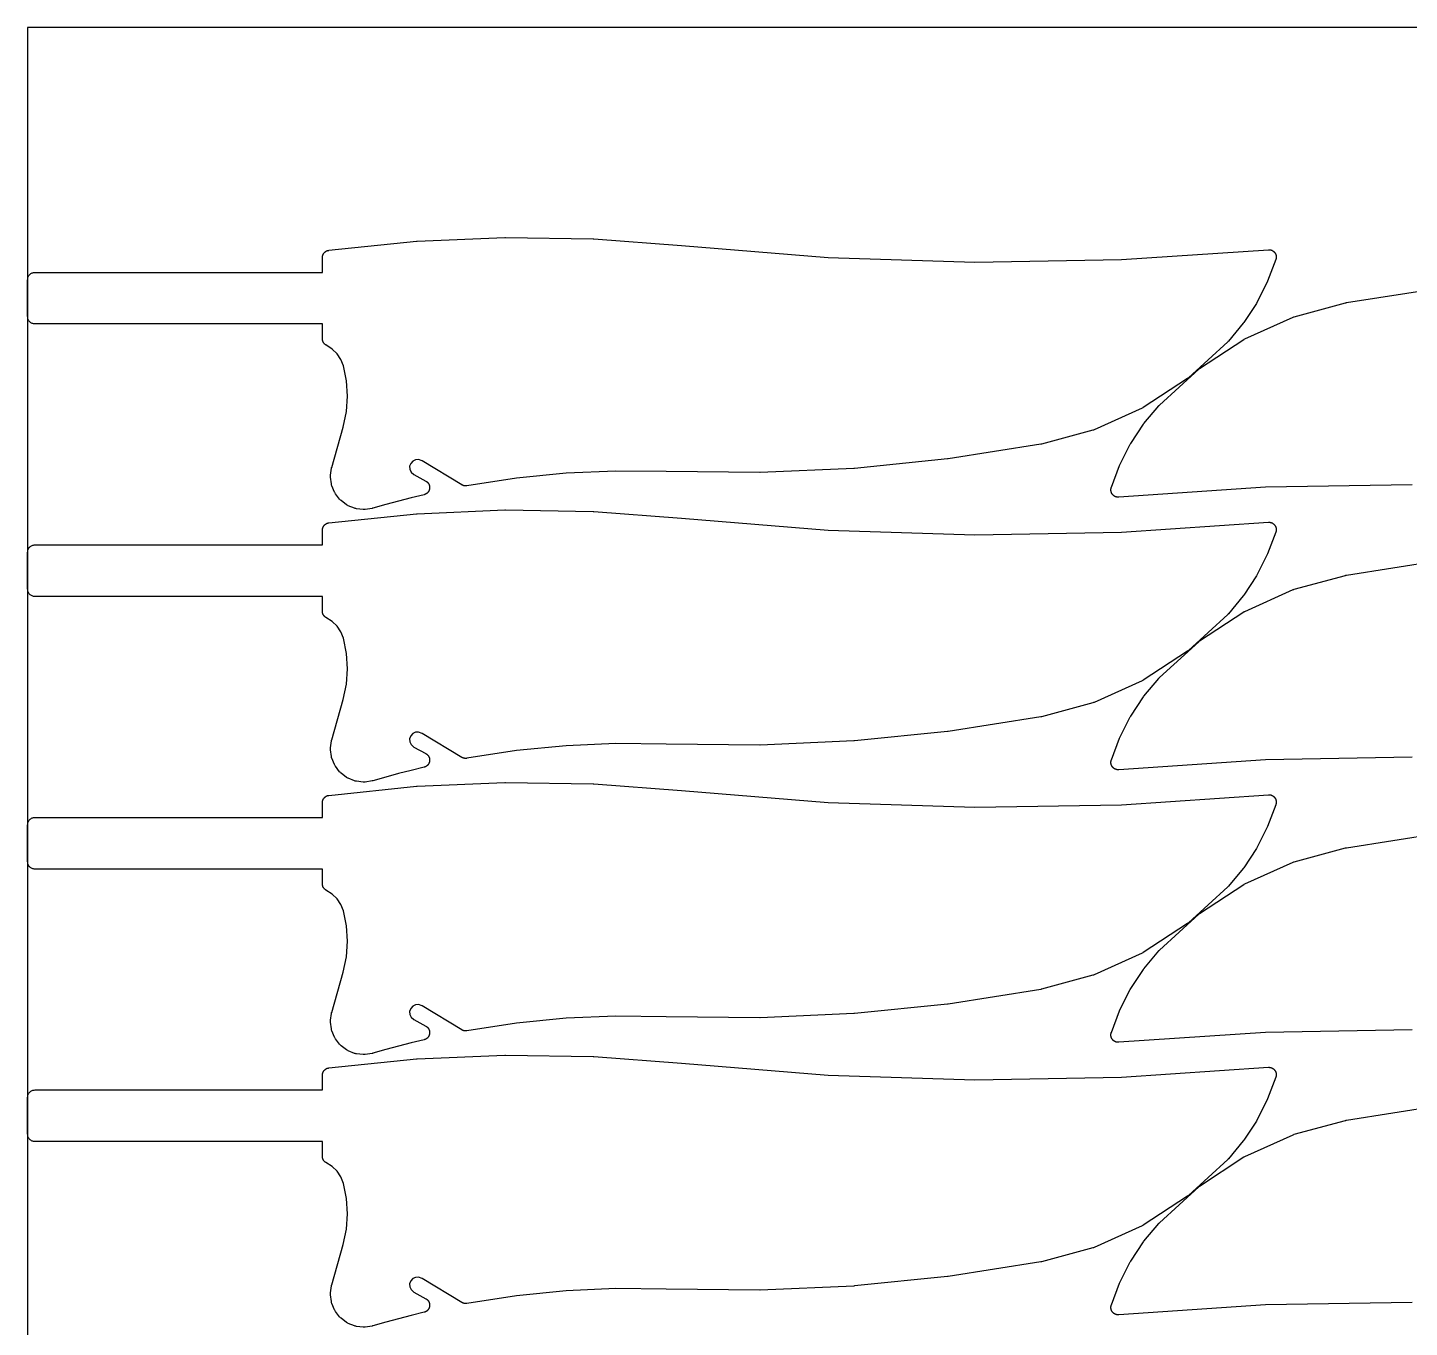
# Model space of a CAD drawing. Header units: metres. Extents: x 0 to 3000, y 0 to 1240.
# Drawn here: x 0 to 375, y 887.3 to 1240 of the extents above; entities that cross this region are included whole.
import ezdxf

# ---------------------------------------------------------------- set-up
doc = ezdxf.new("R2010")
doc.units = ezdxf.units.M

msp = doc.modelspace()

# ---------------------------------------------------------------- linework, layer by layer
at = {"color": 7}
msp.add_lwpolyline([(0, 0), (3000, 0), (3000, 1240), (0, 1240), (0, 0)], close=True, dxfattribs=at)
at = {"color": 1}
for points in [[(93.53, 1109.56), (93.5, 1109.56), (93.47, 1109.55), (91.62, 1109.26), (91.44, 1109.24), (91.26, 1109.24), (91.08, 1109.25), (89.25, 1109.46), (89.08, 1109.49), (88.91, 1109.53), (88.74, 1109.59), (87.02, 1110.27), (86.86, 1110.35), (86.71, 1110.43), (86.56, 1110.53), (85.06, 1111.66), (84.92, 1111.78), (84.79, 1111.9), (84.68, 1112.04), (83.53, 1113.53), (83.43, 1113.67), (83.34, 1113.83), (83.27, 1113.99), (82.56, 1115.69), (82.5, 1115.86), (82.46, 1116.03), (82.43, 1116.2), (82.2, 1118.03), (82.18, 1118.21), (82.19, 1118.39), (82.2, 1118.57), (82.47, 1120.43), (82.47, 1120.46), (82.48, 1120.5), (82.49, 1120.56), (82.5, 1120.62), (82.51, 1120.65), (82.52, 1120.69), (85.62, 1131.63), (86.5, 1135.81), (86.79, 1139.99), (86.52, 1144.16), (85.69, 1148.25), (85, 1150), (83.98, 1151.53), (82.68, 1152.8), (80.93, 1153.91), (80.91, 1153.92), (80.89, 1153.93), (80.83, 1153.98), (80.77, 1154.02), (80.75, 1154.03), (80.73, 1154.05), (80.68, 1154.1), (80.62, 1154.15), (80.6, 1154.16), (80.59, 1154.18), (80.54, 1154.24), (80.49, 1154.29), (80.47, 1154.31), (80.45, 1154.33), (80.41, 1154.39), (80.37, 1154.44), (80.35, 1154.46), (80.34, 1154.49), (80.3, 1154.55), (80.26, 1154.61), (80.25, 1154.63), (80.24, 1154.65), (80.21, 1154.72), (80.17, 1154.78), (80.16, 1154.81), (80.15, 1154.83), (80.13, 1154.9), (80.1, 1154.97), (80.09, 1154.99), (80.09, 1155.02), (80.07, 1155.09), (80.05, 1155.16), (80.04, 1155.18), (80.04, 1155.21), (80.03, 1155.28), (80.02, 1155.35), (80.01, 1155.37), (80.01, 1155.4), (80.01, 1155.47), (80, 1155.54), (80, 1155.57), (80, 1155.6), (80, 1159.6), (2, 1159.6), (1.8, 1159.61), (1.61, 1159.63), (1.42, 1159.68), (1.23, 1159.75), (1.06, 1159.83), (0.89, 1159.93), (0.73, 1160.05), (0.59, 1160.18), (0.45, 1160.33), (0.34, 1160.49), (0.24, 1160.65), (0.15, 1160.83), (0.09, 1161.02), (0.04, 1161.21), (0.01, 1161.4), (0, 1161.6), (0, 1171.6), (0.01, 1171.79), (0.04, 1171.99), (0.09, 1172.18), (0.15, 1172.36), (0.24, 1172.54), (0.34, 1172.71), (0.45, 1172.87), (0.59, 1173.01), (0.73, 1173.14), (0.89, 1173.26), (1.06, 1173.36), (1.23, 1173.44), (1.42, 1173.51), (1.61, 1173.56), (1.8, 1173.59), (2, 1173.6), (80, 1173.6), (80, 1177.6), (80, 1177.69), (80.01, 1177.78), (80.01, 1177.79), (80.01, 1177.79), (80.02, 1177.88), (80.04, 1177.98), (80.04, 1177.98), (80.04, 1177.99), (80.06, 1178.08), (80.08, 1178.17), (80.08, 1178.17), (80.09, 1178.18), (80.12, 1178.26), (80.15, 1178.35), (80.15, 1178.36), (80.15, 1178.36), (80.19, 1178.45), (80.23, 1178.53), (80.23, 1178.53), (80.24, 1178.54), (80.28, 1178.62), (80.33, 1178.7), (80.33, 1178.7), (80.34, 1178.71), (80.39, 1178.78), (80.45, 1178.86), (80.45, 1178.86), (80.45, 1178.87), (80.52, 1178.93), (80.58, 1179), (80.58, 1179.01), (80.59, 1179.01), (80.65, 1179.07), (80.72, 1179.14), (80.73, 1179.14), (80.73, 1179.14), (80.81, 1179.2), (80.88, 1179.25), (80.88, 1179.26), (80.89, 1179.26), (80.97, 1179.31), (81.05, 1179.36), (81.05, 1179.36), (81.06, 1179.36), (81.14, 1179.4), (81.23, 1179.44), (81.23, 1179.44), (81.23, 1179.44), (81.32, 1179.48), (81.41, 1179.51), (81.41, 1179.51), (81.42, 1179.51), (81.51, 1179.53), (81.6, 1179.56), (81.6, 1179.56), (81.61, 1179.56), (81.7, 1179.57), (81.79, 1179.59), (105.56, 1182.05), (105.68, 1182.05), (129.53, 1183.09), (129.65, 1183.09), (153.52, 1182.7), (153.64, 1182.69), (177.46, 1180.87), (177.46, 1180.87), (177.47, 1180.87), (217.25, 1177.62), (257.08, 1176.35), (296.91, 1177.06), (336.74, 1179.75), (336.77, 1179.75), (336.8, 1179.75), (336.87, 1179.75), (336.93, 1179.75), (336.97, 1179.75), (337, 1179.75), (337.06, 1179.74), (337.13, 1179.74), (337.16, 1179.73), (337.19, 1179.73), (337.26, 1179.71), (337.32, 1179.7), (337.35, 1179.69), (337.39, 1179.68), (337.45, 1179.67), (337.51, 1179.65), (337.54, 1179.64), (337.57, 1179.63), (337.63, 1179.6), (337.69, 1179.58), (337.72, 1179.56), (337.75, 1179.55), (337.81, 1179.52), (337.87, 1179.49), (337.9, 1179.47), (337.93, 1179.45), (337.98, 1179.42), (338.03, 1179.38), (338.06, 1179.36), (338.09, 1179.34), (338.14, 1179.3), (338.19, 1179.26), (338.21, 1179.24), (338.24, 1179.21), (338.28, 1179.17), (338.33, 1179.12), (338.35, 1179.1), (338.37, 1179.07), (338.41, 1179.02), (338.46, 1178.97), (338.48, 1178.95), (338.5, 1178.92), (338.53, 1178.87), (338.57, 1178.81), (338.58, 1178.78), (338.6, 1178.76), (338.63, 1178.7), (338.66, 1178.64), (338.68, 1178.61), (338.69, 1178.58), (338.72, 1178.52), (338.74, 1178.46), (338.75, 1178.43), (338.76, 1178.4), (338.78, 1178.34), (338.8, 1178.27), (338.81, 1178.24), (338.82, 1178.21), (338.83, 1178.15), (338.84, 1178.08), (338.85, 1178.05), (338.85, 1178.02), (338.86, 1177.95), (338.87, 1177.89), (338.87, 1177.85), (338.87, 1177.82), (338.87, 1177.76), (338.87, 1177.69), (338.87, 1177.66), (338.87, 1177.62), (338.86, 1177.56), (338.86, 1177.49), (338.85, 1177.46), (338.85, 1177.43), (338.83, 1177.37), (338.82, 1177.3), (338.81, 1177.27), (338.8, 1177.24), (338.78, 1177.18), (338.77, 1177.11), (338.75, 1177.08), (338.74, 1177.05), (336.54, 1171.17), (336.45, 1170.96), (333.61, 1165.38), (333.5, 1165.18), (330.05, 1159.95), (329.92, 1159.77), (325.9, 1154.94), (325.87, 1154.91), (325.85, 1154.88), (325.81, 1154.84), (325.77, 1154.8), (325.74, 1154.77), (325.71, 1154.74), (315.05, 1144.99), (314.92, 1144.89), (314.8, 1144.8), (302.79, 1136.91), (302.66, 1136.83), (302.52, 1136.76), (289.42, 1130.86), (289.27, 1130.8), (289.12, 1130.76), (275.17, 1126.99), (275.16, 1126.99), (275.15, 1126.98), (275.06, 1126.97), (274.98, 1126.95), (274.97, 1126.95), (274.96, 1126.94), (249.8, 1122.98), (249.69, 1122.97), (224.37, 1120.42), (224.26, 1120.41), (198.84, 1119.27), (198.73, 1119.27), (173.26, 1119.54), (173.26, 1119.54), (173.26, 1119.54), (159.65, 1119.69), (146.12, 1119.1), (132.65, 1117.77), (119.2, 1115.69), (119.19, 1115.69), (119.18, 1115.68), (119.09, 1115.68), (119, 1115.67), (118.99, 1115.67), (118.98, 1115.67), (118.89, 1115.67), (118.81, 1115.67), (118.8, 1115.67), (118.79, 1115.67), (118.7, 1115.68), (118.61, 1115.68), (118.6, 1115.69), (118.59, 1115.69), (118.5, 1115.7), (118.42, 1115.72), (118.41, 1115.72), (118.4, 1115.72), (118.31, 1115.75), (118.23, 1115.78), (118.22, 1115.78), (118.21, 1115.78), (118.13, 1115.82), (118.05, 1115.85), (118.04, 1115.85), (118.03, 1115.86), (117.95, 1115.9), (117.87, 1115.94), (117.87, 1115.95), (117.86, 1115.95), (107.09, 1122.44), (106.09, 1122.8), (105.28, 1122.75), (104.55, 1122.41), (103.97, 1121.78), (103.68, 1120.98), (103.72, 1120.17), (104.07, 1119.43), (104.81, 1118.74), (108.07, 1116.97), (108.11, 1116.94), (108.16, 1116.92), (108.2, 1116.89), (108.24, 1116.87), (108.28, 1116.84), (108.32, 1116.81), (108.36, 1116.78), (108.4, 1116.75), (108.43, 1116.71), (108.47, 1116.68), (108.5, 1116.65), (108.54, 1116.61), (108.57, 1116.58), (108.61, 1116.54), (108.64, 1116.5), (108.67, 1116.47), (108.7, 1116.43), (108.73, 1116.39), (108.76, 1116.35), (108.79, 1116.31), (108.81, 1116.27), (108.84, 1116.23), (108.86, 1116.18), (108.89, 1116.14), (108.91, 1116.1), (108.93, 1116.05), (108.95, 1116.01), (108.97, 1115.96), (108.98, 1115.92), (109, 1115.87), (109.02, 1115.82), (109.03, 1115.78), (109.04, 1115.73), (109.06, 1115.68), (109.07, 1115.63), (109.08, 1115.59), (109.09, 1115.54), (109.09, 1115.49), (109.1, 1115.44), (109.11, 1115.39), (109.11, 1115.34), (109.11, 1115.29), (109.11, 1115.24), (109.11, 1115.2), (109.11, 1115.15), (109.11, 1115.1), (109.11, 1115.05), (109.1, 1115), (109.09, 1114.95), (109.09, 1114.9), (109.08, 1114.85), (109.07, 1114.81), (109.06, 1114.76), (109.05, 1114.71), (109.04, 1114.66), (109.02, 1114.62), (109.01, 1114.57), (108.99, 1114.52), (108.97, 1114.48), (108.96, 1114.43), (108.93, 1114.39), (108.91, 1114.34), (108.89, 1114.3), (108.87, 1114.26), (108.84, 1114.21), (108.82, 1114.17), (108.79, 1114.13), (108.77, 1114.09), (108.74, 1114.05), (108.71, 1114.01), (108.68, 1113.97), (108.65, 1113.93), (108.62, 1113.89), (108.58, 1113.86), (108.55, 1113.82), (108.52, 1113.79), (108.48, 1113.75), (108.44, 1113.72), (108.41, 1113.69), (108.37, 1113.66), (108.33, 1113.63), (108.29, 1113.6), (108.25, 1113.57), (108.21, 1113.54), (108.17, 1113.52), (108.13, 1113.49), (108.08, 1113.47), (108.04, 1113.44), (108, 1113.42), (107.95, 1113.4), (107.91, 1113.38), (107.86, 1113.36), (107.82, 1113.34), (107.77, 1113.32), (107.72, 1113.31), (107.68, 1113.29), (107.63, 1113.28), (107.58, 1113.27), (104.09, 1112.43), (100.62, 1111.54), (97.17, 1110.6), (93.72, 1109.6), (93.69, 1109.6), (93.66, 1109.59), (93.6, 1109.58), (93.53, 1109.56)], [(93.53, 1035.61), (93.5, 1035.61), (93.47, 1035.6), (91.62, 1035.31), (91.44, 1035.29), (91.26, 1035.29), (91.08, 1035.3), (89.25, 1035.51), (89.08, 1035.54), (88.91, 1035.58), (88.74, 1035.64), (87.02, 1036.32), (86.86, 1036.4), (86.71, 1036.48), (86.56, 1036.58), (85.06, 1037.71), (84.92, 1037.83), (84.79, 1037.95), (84.68, 1038.09), (83.53, 1039.58), (83.43, 1039.72), (83.34, 1039.88), (83.27, 1040.04), (82.56, 1041.74), (82.5, 1041.91), (82.46, 1042.08), (82.43, 1042.25), (82.2, 1044.08), (82.18, 1044.26), (82.19, 1044.44), (82.2, 1044.62), (82.47, 1046.48), (82.47, 1046.51), (82.48, 1046.55), (82.49, 1046.61), (82.5, 1046.67), (82.51, 1046.7), (82.52, 1046.74), (85.62, 1057.68), (86.5, 1061.86), (86.79, 1066.04), (86.52, 1070.21), (85.69, 1074.3), (85, 1076.05), (83.98, 1077.58), (82.68, 1078.85), (80.93, 1079.96), (80.91, 1079.97), (80.89, 1079.98), (80.83, 1080.03), (80.77, 1080.07), (80.75, 1080.09), (80.73, 1080.1), (80.68, 1080.15), (80.62, 1080.2), (80.6, 1080.22), (80.59, 1080.23), (80.54, 1080.29), (80.49, 1080.34), (80.47, 1080.36), (80.45, 1080.38), (80.41, 1080.44), (80.37, 1080.49), (80.35, 1080.52), (80.34, 1080.54), (80.3, 1080.6), (80.26, 1080.66), (80.25, 1080.68), (80.24, 1080.7), (80.21, 1080.77), (80.17, 1080.83), (80.16, 1080.86), (80.15, 1080.88), (80.13, 1080.95), (80.1, 1081.02), (80.09, 1081.04), (80.09, 1081.07), (80.07, 1081.14), (80.05, 1081.21), (80.04, 1081.23), (80.04, 1081.26), (80.03, 1081.33), (80.02, 1081.4), (80.01, 1081.43), (80.01, 1081.45), (80.01, 1081.52), (80, 1081.6), (80, 1081.62), (80, 1081.65), (80, 1085.65), (2, 1085.65), (1.8, 1085.66), (1.61, 1085.69), (1.42, 1085.73), (1.23, 1085.8), (1.06, 1085.88), (0.89, 1085.98), (0.73, 1086.1), (0.59, 1086.23), (0.45, 1086.38), (0.34, 1086.54), (0.24, 1086.7), (0.15, 1086.88), (0.09, 1087.07), (0.04, 1087.26), (0.01, 1087.45), (0, 1087.65), (0, 1097.65), (0.01, 1097.84), (0.04, 1098.04), (0.09, 1098.23), (0.15, 1098.41), (0.24, 1098.59), (0.34, 1098.76), (0.45, 1098.92), (0.59, 1099.06), (0.73, 1099.19), (0.89, 1099.31), (1.06, 1099.41), (1.23, 1099.49), (1.42, 1099.56), (1.61, 1099.61), (1.8, 1099.64), (2, 1099.65), (80, 1099.65), (80, 1103.65), (80, 1103.74), (80.01, 1103.83), (80.01, 1103.84), (80.01, 1103.84), (80.02, 1103.94), (80.04, 1104.03), (80.04, 1104.03), (80.04, 1104.04), (80.06, 1104.13), (80.08, 1104.22), (80.08, 1104.22), (80.09, 1104.23), (80.12, 1104.32), (80.15, 1104.4), (80.15, 1104.41), (80.15, 1104.41), (80.19, 1104.5), (80.23, 1104.58), (80.23, 1104.59), (80.24, 1104.59), (80.28, 1104.67), (80.33, 1104.75), (80.33, 1104.75), (80.34, 1104.76), (80.39, 1104.83), (80.45, 1104.91), (80.45, 1104.91), (80.45, 1104.92), (80.52, 1104.98), (80.58, 1105.05), (80.58, 1105.06), (80.59, 1105.06), (80.65, 1105.12), (80.72, 1105.19), (80.73, 1105.19), (80.73, 1105.19), (80.81, 1105.25), (80.88, 1105.3), (80.88, 1105.31), (80.89, 1105.31), (80.97, 1105.36), (81.05, 1105.41), (81.05, 1105.41), (81.06, 1105.41), (81.14, 1105.45), (81.23, 1105.49), (81.23, 1105.49), (81.23, 1105.49), (81.32, 1105.53), (81.41, 1105.56), (81.41, 1105.56), (81.42, 1105.56), (81.51, 1105.58), (81.6, 1105.61), (81.6, 1105.61), (81.61, 1105.61), (81.7, 1105.62), (81.79, 1105.64), (105.56, 1108.1), (105.68, 1108.11), (129.53, 1109.14), (129.65, 1109.14), (153.52, 1108.75), (153.64, 1108.74), (177.46, 1106.92), (177.46, 1106.92), (177.47, 1106.92), (217.25, 1103.67), (257.08, 1102.4), (296.91, 1103.11), (336.74, 1105.8), (336.77, 1105.8), (336.8, 1105.8), (336.87, 1105.8), (336.93, 1105.8), (336.97, 1105.8), (337, 1105.8), (337.06, 1105.79), (337.13, 1105.79), (337.16, 1105.78), (337.19, 1105.78), (337.26, 1105.76), (337.32, 1105.75), (337.35, 1105.74), (337.39, 1105.74), (337.45, 1105.72), (337.51, 1105.7), (337.54, 1105.69), (337.57, 1105.68), (337.63, 1105.65), (337.69, 1105.63), (337.72, 1105.61), (337.75, 1105.6), (337.81, 1105.57), (337.87, 1105.54), (337.9, 1105.52), (337.93, 1105.5), (337.98, 1105.47), (338.03, 1105.43), (338.06, 1105.41), (338.09, 1105.39), (338.14, 1105.35), (338.19, 1105.31), (338.21, 1105.29), (338.24, 1105.26), (338.28, 1105.22), (338.33, 1105.17), (338.35, 1105.15), (338.37, 1105.12), (338.41, 1105.07), (338.46, 1105.02), (338.48, 1105), (338.5, 1104.97), (338.53, 1104.92), (338.57, 1104.86), (338.58, 1104.83), (338.6, 1104.81), (338.63, 1104.75), (338.66, 1104.69), (338.68, 1104.66), (338.69, 1104.63), (338.72, 1104.57), (338.74, 1104.51), (338.75, 1104.48), (338.76, 1104.45), (338.78, 1104.39), (338.8, 1104.32), (338.81, 1104.29), (338.82, 1104.26), (338.83, 1104.2), (338.84, 1104.13), (338.85, 1104.1), (338.85, 1104.07), (338.86, 1104), (338.87, 1103.94), (338.87, 1103.9), (338.87, 1103.87), (338.87, 1103.81), (338.87, 1103.74), (338.87, 1103.71), (338.87, 1103.68), (338.86, 1103.61), (338.86, 1103.55), (338.85, 1103.51), (338.85, 1103.48), (338.83, 1103.42), (338.82, 1103.35), (338.81, 1103.32), (338.8, 1103.29), (338.78, 1103.23), (338.77, 1103.16), (338.75, 1103.13), (338.74, 1103.1), (336.54, 1097.22), (336.45, 1097.01), (333.61, 1091.43), (333.5, 1091.23), (330.05, 1086), (329.92, 1085.82), (325.9, 1080.99), (325.87, 1080.96), (325.85, 1080.93), (325.81, 1080.89), (325.77, 1080.85), (325.74, 1080.82), (325.71, 1080.79), (315.05, 1071.04), (314.92, 1070.94), (314.8, 1070.85), (302.79, 1062.96), (302.66, 1062.88), (302.52, 1062.81), (289.42, 1056.91), (289.27, 1056.85), (289.12, 1056.81), (275.17, 1053.04), (275.16, 1053.04), (275.15, 1053.03), (275.06, 1053.02), (274.98, 1053), (274.97, 1053), (274.96, 1052.99), (249.8, 1049.03), (249.69, 1049.02), (224.37, 1046.47), (224.26, 1046.46), (198.84, 1045.32), (198.73, 1045.32), (173.26, 1045.59), (173.26, 1045.59), (173.26, 1045.59), (159.65, 1045.74), (146.12, 1045.15), (132.65, 1043.82), (119.2, 1041.74), (119.19, 1041.74), (119.18, 1041.74), (119.09, 1041.73), (119, 1041.72), (118.99, 1041.72), (118.98, 1041.72), (118.89, 1041.72), (118.81, 1041.72), (118.8, 1041.72), (118.79, 1041.72), (118.7, 1041.73), (118.61, 1041.73), (118.6, 1041.74), (118.59, 1041.74), (118.5, 1041.75), (118.42, 1041.77), (118.41, 1041.77), (118.4, 1041.78), (118.31, 1041.8), (118.23, 1041.83), (118.22, 1041.83), (118.21, 1041.83), (118.13, 1041.87), (118.05, 1041.9), (118.04, 1041.9), (118.03, 1041.91), (117.95, 1041.95), (117.87, 1041.99), (117.87, 1042), (117.86, 1042), (107.09, 1048.49), (106.09, 1048.85), (105.28, 1048.8), (104.55, 1048.46), (103.97, 1047.83), (103.68, 1047.03), (103.72, 1046.22), (104.07, 1045.48), (104.81, 1044.79), (108.07, 1043.02), (108.11, 1042.99), (108.16, 1042.97), (108.2, 1042.94), (108.24, 1042.92), (108.28, 1042.89), (108.32, 1042.86), (108.36, 1042.83), (108.4, 1042.8), (108.43, 1042.76), (108.47, 1042.73), (108.5, 1042.7), (108.54, 1042.67), (108.57, 1042.63), (108.61, 1042.59), (108.64, 1042.56), (108.67, 1042.52), (108.7, 1042.48), (108.73, 1042.44), (108.76, 1042.4), (108.79, 1042.36), (108.81, 1042.32), (108.84, 1042.28), (108.86, 1042.23), (108.89, 1042.19), (108.91, 1042.15), (108.93, 1042.1), (108.95, 1042.06), (108.97, 1042.01), (108.98, 1041.97), (109, 1041.92), (109.02, 1041.87), (109.03, 1041.83), (109.04, 1041.78), (109.06, 1041.73), (109.07, 1041.68), (109.08, 1041.64), (109.09, 1041.59), (109.09, 1041.54), (109.1, 1041.49), (109.11, 1041.44), (109.11, 1041.39), (109.11, 1041.34), (109.11, 1041.3), (109.11, 1041.25), (109.11, 1041.2), (109.11, 1041.15), (109.11, 1041.1), (109.1, 1041.05), (109.09, 1041), (109.09, 1040.95), (109.08, 1040.9), (109.07, 1040.86), (109.06, 1040.81), (109.05, 1040.76), (109.04, 1040.71), (109.02, 1040.67), (109.01, 1040.62), (108.99, 1040.57), (108.97, 1040.53), (108.96, 1040.48), (108.93, 1040.44), (108.91, 1040.39), (108.89, 1040.35), (108.87, 1040.31), (108.84, 1040.26), (108.82, 1040.22), (108.79, 1040.18), (108.77, 1040.14), (108.74, 1040.1), (108.71, 1040.06), (108.68, 1040.02), (108.65, 1039.98), (108.62, 1039.95), (108.58, 1039.91), (108.55, 1039.87), (108.52, 1039.84), (108.48, 1039.8), (108.44, 1039.77), (108.41, 1039.74), (108.37, 1039.71), (108.33, 1039.68), (108.29, 1039.65), (108.25, 1039.62), (108.21, 1039.59), (108.17, 1039.57), (108.13, 1039.54), (108.08, 1039.52), (108.04, 1039.49), (108, 1039.47), (107.95, 1039.45), (107.91, 1039.43), (107.86, 1039.41), (107.82, 1039.39), (107.77, 1039.37), (107.72, 1039.36), (107.68, 1039.34), (107.63, 1039.33), (107.58, 1039.32), (104.09, 1038.48), (100.62, 1037.59), (97.17, 1036.65), (93.72, 1035.65), (93.69, 1035.65), (93.66, 1035.64), (93.6, 1035.63), (93.53, 1035.61)], [(93.53, 961.66), (93.5, 961.66), (93.47, 961.65), (91.62, 961.36), (91.44, 961.35), (91.26, 961.34), (91.08, 961.35), (89.25, 961.56), (89.08, 961.59), (88.91, 961.63), (88.74, 961.69), (87.02, 962.37), (86.86, 962.45), (86.71, 962.53), (86.56, 962.63), (85.06, 963.76), (84.92, 963.88), (84.79, 964), (84.68, 964.14), (83.53, 965.63), (83.43, 965.77), (83.34, 965.93), (83.27, 966.09), (82.56, 967.79), (82.5, 967.96), (82.46, 968.13), (82.43, 968.3), (82.2, 970.14), (82.18, 970.31), (82.19, 970.49), (82.2, 970.67), (82.47, 972.53), (82.47, 972.56), (82.48, 972.6), (82.49, 972.66), (82.5, 972.72), (82.51, 972.75), (82.52, 972.79), (85.62, 983.73), (86.5, 987.91), (86.79, 992.09), (86.52, 996.26), (85.69, 1000.35), (85, 1002.1), (83.98, 1003.63), (82.68, 1004.9), (80.93, 1006.01), (80.91, 1006.02), (80.89, 1006.03), (80.83, 1006.08), (80.77, 1006.12), (80.75, 1006.14), (80.73, 1006.15), (80.68, 1006.2), (80.62, 1006.25), (80.6, 1006.27), (80.59, 1006.28), (80.54, 1006.34), (80.49, 1006.39), (80.47, 1006.41), (80.45, 1006.43), (80.41, 1006.49), (80.37, 1006.54), (80.35, 1006.57), (80.34, 1006.59), (80.3, 1006.65), (80.26, 1006.71), (80.25, 1006.73), (80.24, 1006.75), (80.21, 1006.82), (80.17, 1006.88), (80.16, 1006.91), (80.15, 1006.93), (80.13, 1007), (80.1, 1007.07), (80.09, 1007.09), (80.09, 1007.12), (80.07, 1007.19), (80.05, 1007.26), (80.04, 1007.28), (80.04, 1007.31), (80.03, 1007.38), (80.02, 1007.45), (80.01, 1007.48), (80.01, 1007.5), (80.01, 1007.57), (80, 1007.65), (80, 1007.67), (80, 1007.7), (80, 1011.7), (2, 1011.7), (1.8, 1011.71), (1.61, 1011.74), (1.42, 1011.78), (1.23, 1011.85), (1.06, 1011.93), (0.89, 1012.03), (0.73, 1012.15), (0.59, 1012.28), (0.45, 1012.43), (0.34, 1012.59), (0.24, 1012.75), (0.15, 1012.93), (0.09, 1013.12), (0.04, 1013.31), (0.01, 1013.5), (0, 1013.7), (0, 1023.7), (0.01, 1023.89), (0.04, 1024.09), (0.09, 1024.28), (0.15, 1024.46), (0.24, 1024.64), (0.34, 1024.81), (0.45, 1024.97), (0.59, 1025.11), (0.73, 1025.24), (0.89, 1025.36), (1.06, 1025.46), (1.23, 1025.55), (1.42, 1025.61), (1.61, 1025.66), (1.8, 1025.69), (2, 1025.7), (80, 1025.7), (80, 1029.7), (80, 1029.79), (80.01, 1029.88), (80.01, 1029.89), (80.01, 1029.89), (80.02, 1029.99), (80.04, 1030.08), (80.04, 1030.08), (80.04, 1030.09), (80.06, 1030.18), (80.08, 1030.27), (80.08, 1030.27), (80.09, 1030.28), (80.12, 1030.37), (80.15, 1030.45), (80.15, 1030.46), (80.15, 1030.46), (80.19, 1030.55), (80.23, 1030.63), (80.23, 1030.64), (80.24, 1030.64), (80.28, 1030.72), (80.33, 1030.8), (80.33, 1030.8), (80.34, 1030.81), (80.39, 1030.88), (80.45, 1030.96), (80.45, 1030.96), (80.45, 1030.97), (80.52, 1031.04), (80.58, 1031.1), (80.58, 1031.11), (80.59, 1031.11), (80.65, 1031.17), (80.72, 1031.24), (80.73, 1031.24), (80.73, 1031.24), (80.81, 1031.3), (80.88, 1031.35), (80.88, 1031.36), (80.89, 1031.36), (80.97, 1031.41), (81.05, 1031.46), (81.05, 1031.46), (81.06, 1031.46), (81.14, 1031.5), (81.23, 1031.54), (81.23, 1031.54), (81.23, 1031.55), (81.32, 1031.58), (81.41, 1031.61), (81.41, 1031.61), (81.42, 1031.61), (81.51, 1031.63), (81.6, 1031.66), (81.6, 1031.66), (81.61, 1031.66), (81.7, 1031.67), (81.79, 1031.69), (105.56, 1034.15), (105.68, 1034.16), (129.53, 1035.19), (129.65, 1035.19), (153.52, 1034.8), (153.64, 1034.79), (177.46, 1032.97), (177.46, 1032.97), (177.47, 1032.97), (217.25, 1029.72), (257.08, 1028.46), (296.91, 1029.16), (336.74, 1031.85), (336.77, 1031.85), (336.8, 1031.85), (336.87, 1031.85), (336.93, 1031.85), (336.97, 1031.85), (337, 1031.85), (337.06, 1031.84), (337.13, 1031.84), (337.16, 1031.83), (337.19, 1031.83), (337.26, 1031.81), (337.32, 1031.8), (337.35, 1031.79), (337.39, 1031.79), (337.45, 1031.77), (337.51, 1031.75), (337.54, 1031.74), (337.57, 1031.73), (337.63, 1031.7), (337.69, 1031.68), (337.72, 1031.66), (337.75, 1031.65), (337.81, 1031.62), (337.87, 1031.59), (337.9, 1031.57), (337.93, 1031.55), (337.98, 1031.52), (338.03, 1031.48), (338.06, 1031.46), (338.09, 1031.44), (338.14, 1031.4), (338.19, 1031.36), (338.21, 1031.34), (338.24, 1031.32), (338.28, 1031.27), (338.33, 1031.22), (338.35, 1031.2), (338.37, 1031.17), (338.41, 1031.12), (338.46, 1031.07), (338.48, 1031.05), (338.5, 1031.02), (338.53, 1030.97), (338.57, 1030.91), (338.58, 1030.88), (338.6, 1030.86), (338.63, 1030.8), (338.66, 1030.74), (338.68, 1030.71), (338.69, 1030.68), (338.72, 1030.62), (338.74, 1030.56), (338.75, 1030.53), (338.76, 1030.5), (338.78, 1030.44), (338.8, 1030.37), (338.81, 1030.34), (338.82, 1030.31), (338.83, 1030.25), (338.84, 1030.18), (338.85, 1030.15), (338.85, 1030.12), (338.86, 1030.05), (338.87, 1029.99), (338.87, 1029.96), (338.87, 1029.92), (338.87, 1029.86), (338.87, 1029.79), (338.87, 1029.76), (338.87, 1029.73), (338.86, 1029.66), (338.86, 1029.6), (338.85, 1029.56), (338.85, 1029.53), (338.83, 1029.47), (338.82, 1029.4), (338.81, 1029.37), (338.8, 1029.34), (338.78, 1029.28), (338.77, 1029.21), (338.75, 1029.18), (338.74, 1029.15), (336.54, 1023.27), (336.45, 1023.06), (333.61, 1017.48), (333.5, 1017.28), (330.05, 1012.05), (329.92, 1011.87), (325.9, 1007.04), (325.87, 1007.01), (325.85, 1006.98), (325.81, 1006.94), (325.77, 1006.9), (325.74, 1006.87), (325.71, 1006.84), (315.05, 997.09), (314.92, 996.99), (314.8, 996.9), (302.79, 989.01), (302.66, 988.93), (302.52, 988.86), (289.42, 982.96), (289.27, 982.91), (289.12, 982.86), (275.17, 979.09), (275.16, 979.09), (275.15, 979.08), (275.06, 979.07), (274.98, 979.05), (274.97, 979.05), (274.96, 979.04), (249.8, 975.08), (249.69, 975.07), (224.37, 972.52), (224.26, 972.51), (198.84, 971.37), (198.73, 971.37), (173.26, 971.64), (173.26, 971.64), (173.26, 971.64), (159.65, 971.79), (146.12, 971.2), (132.65, 969.87), (119.2, 967.79), (119.19, 967.79), (119.18, 967.79), (119.09, 967.78), (119, 967.77), (118.99, 967.77), (118.98, 967.77), (118.89, 967.77), (118.81, 967.77), (118.8, 967.77), (118.79, 967.77), (118.7, 967.78), (118.61, 967.78), (118.6, 967.79), (118.59, 967.79), (118.5, 967.8), (118.42, 967.82), (118.41, 967.82), (118.4, 967.83), (118.31, 967.85), (118.23, 967.88), (118.22, 967.88), (118.21, 967.88), (118.13, 967.92), (118.05, 967.95), (118.04, 967.96), (118.03, 967.96), (117.95, 968), (117.87, 968.04), (117.87, 968.05), (117.86, 968.05), (107.09, 974.54), (106.09, 974.9), (105.28, 974.86), (104.55, 974.51), (103.97, 973.88), (103.68, 973.08), (103.72, 972.27), (104.07, 971.53), (104.81, 970.85), (108.07, 969.07), (108.11, 969.04), (108.16, 969.02), (108.2, 968.99), (108.24, 968.97), (108.28, 968.94), (108.32, 968.91), (108.36, 968.88), (108.4, 968.85), (108.43, 968.82), (108.47, 968.78), (108.5, 968.75), (108.54, 968.72), (108.57, 968.68), (108.61, 968.64), (108.64, 968.61), (108.67, 968.57), (108.7, 968.53), (108.73, 968.49), (108.76, 968.45), (108.79, 968.41), (108.81, 968.37), (108.84, 968.33), (108.86, 968.28), (108.89, 968.24), (108.91, 968.2), (108.93, 968.15), (108.95, 968.11), (108.97, 968.06), (108.98, 968.02), (109, 967.97), (109.02, 967.92), (109.03, 967.88), (109.04, 967.83), (109.06, 967.78), (109.07, 967.73), (109.08, 967.69), (109.09, 967.64), (109.09, 967.59), (109.1, 967.54), (109.11, 967.49), (109.11, 967.44), (109.11, 967.39), (109.11, 967.35), (109.11, 967.3), (109.11, 967.25), (109.11, 967.2), (109.11, 967.15), (109.1, 967.1), (109.09, 967.05), (109.09, 967), (109.08, 966.96), (109.07, 966.91), (109.06, 966.86), (109.05, 966.81), (109.04, 966.76), (109.02, 966.72), (109.01, 966.67), (108.99, 966.62), (108.97, 966.58), (108.96, 966.53), (108.93, 966.49), (108.91, 966.44), (108.89, 966.4), (108.87, 966.36), (108.84, 966.31), (108.82, 966.27), (108.79, 966.23), (108.77, 966.19), (108.74, 966.15), (108.71, 966.11), (108.68, 966.07), (108.65, 966.03), (108.62, 966), (108.58, 965.96), (108.55, 965.92), (108.52, 965.89), (108.48, 965.85), (108.44, 965.82), (108.41, 965.79), (108.37, 965.76), (108.33, 965.73), (108.29, 965.7), (108.25, 965.67), (108.21, 965.64), (108.17, 965.62), (108.13, 965.59), (108.08, 965.57), (108.04, 965.54), (108, 965.52), (107.95, 965.5), (107.91, 965.48), (107.86, 965.46), (107.82, 965.44), (107.77, 965.42), (107.72, 965.41), (107.68, 965.4), (107.63, 965.38), (107.58, 965.37), (104.09, 964.53), (100.62, 963.64), (97.17, 962.7), (93.72, 961.71), (93.69, 961.7), (93.66, 961.69), (93.6, 961.68), (93.53, 961.66)], [(93.53, 887.71), (93.5, 887.71), (93.47, 887.7), (91.62, 887.42), (91.44, 887.4), (91.26, 887.39), (91.08, 887.4), (89.25, 887.61), (89.08, 887.64), (88.91, 887.69), (88.74, 887.74), (87.02, 888.42), (86.86, 888.5), (86.71, 888.58), (86.56, 888.69), (85.06, 889.81), (84.92, 889.93), (84.79, 890.05), (84.68, 890.19), (83.53, 891.68), (83.43, 891.82), (83.34, 891.98), (83.27, 892.14), (82.56, 893.85), (82.5, 894.01), (82.46, 894.18), (82.43, 894.36), (82.2, 896.19), (82.18, 896.36), (82.19, 896.54), (82.2, 896.72), (82.47, 898.58), (82.47, 898.61), (82.48, 898.65), (82.49, 898.71), (82.5, 898.77), (82.51, 898.8), (82.52, 898.84), (85.62, 909.78), (86.5, 913.97), (86.79, 918.14), (86.52, 922.32), (85.69, 926.4), (85, 928.15), (83.98, 929.68), (82.68, 930.96), (80.93, 932.06), (80.91, 932.07), (80.89, 932.09), (80.83, 932.13), (80.77, 932.17), (80.75, 932.19), (80.73, 932.2), (80.68, 932.25), (80.62, 932.3), (80.6, 932.32), (80.59, 932.33), (80.54, 932.39), (80.49, 932.44), (80.47, 932.46), (80.45, 932.48), (80.41, 932.54), (80.37, 932.59), (80.35, 932.62), (80.34, 932.64), (80.3, 932.7), (80.26, 932.76), (80.25, 932.78), (80.24, 932.81), (80.21, 932.87), (80.17, 932.94), (80.16, 932.96), (80.15, 932.98), (80.13, 933.05), (80.1, 933.12), (80.09, 933.14), (80.09, 933.17), (80.07, 933.24), (80.05, 933.31), (80.04, 933.33), (80.04, 933.36), (80.03, 933.43), (80.02, 933.5), (80.01, 933.53), (80.01, 933.55), (80.01, 933.62), (80, 933.7), (80, 933.72), (80, 933.75), (80, 937.75), (2, 937.75), (1.8, 937.76), (1.61, 937.79), (1.42, 937.83), (1.23, 937.9), (1.06, 937.98), (0.89, 938.09), (0.73, 938.2), (0.59, 938.33), (0.45, 938.48), (0.34, 938.64), (0.24, 938.81), (0.15, 938.98), (0.09, 939.17), (0.04, 939.36), (0.01, 939.55), (0, 939.75), (0, 949.75), (0.01, 949.94), (0.04, 950.14), (0.09, 950.33), (0.15, 950.51), (0.24, 950.69), (0.34, 950.86), (0.45, 951.02), (0.59, 951.16), (0.73, 951.29), (0.89, 951.41), (1.06, 951.51), (1.23, 951.6), (1.42, 951.66), (1.61, 951.71), (1.8, 951.74), (2, 951.75), (80, 951.75), (80, 955.75), (80, 955.84), (80.01, 955.93), (80.01, 955.94), (80.01, 955.94), (80.02, 956.04), (80.04, 956.13), (80.04, 956.13), (80.04, 956.14), (80.06, 956.23), (80.08, 956.32), (80.08, 956.32), (80.09, 956.33), (80.12, 956.42), (80.15, 956.5), (80.15, 956.51), (80.15, 956.51), (80.19, 956.6), (80.23, 956.68), (80.23, 956.69), (80.24, 956.69), (80.28, 956.77), (80.33, 956.85), (80.33, 956.86), (80.34, 956.86), (80.39, 956.93), (80.45, 957.01), (80.45, 957.01), (80.45, 957.02), (80.52, 957.09), (80.58, 957.16), (80.58, 957.16), (80.59, 957.16), (80.65, 957.22), (80.72, 957.29), (80.73, 957.29), (80.73, 957.29), (80.81, 957.35), (80.88, 957.41), (80.88, 957.41), (80.89, 957.41), (80.97, 957.46), (81.05, 957.51), (81.05, 957.51), (81.06, 957.51), (81.14, 957.55), (81.23, 957.59), (81.23, 957.59), (81.23, 957.6), (81.32, 957.63), (81.41, 957.66), (81.41, 957.66), (81.42, 957.66), (81.51, 957.68), (81.6, 957.71), (81.6, 957.71), (81.61, 957.71), (81.7, 957.72), (81.79, 957.74), (105.56, 960.2), (105.68, 960.21), (129.53, 961.24), (129.65, 961.24), (153.52, 960.85), (153.64, 960.84), (177.46, 959.02), (177.46, 959.02), (177.47, 959.02), (217.25, 955.77), (257.08, 954.51), (296.91, 955.21), (336.74, 957.9), (336.77, 957.9), (336.8, 957.9), (336.87, 957.9), (336.93, 957.9), (336.97, 957.9), (337, 957.9), (337.06, 957.89), (337.13, 957.89), (337.16, 957.88), (337.19, 957.88), (337.26, 957.86), (337.32, 957.85), (337.35, 957.84), (337.39, 957.84), (337.45, 957.82), (337.51, 957.8), (337.54, 957.79), (337.57, 957.78), (337.63, 957.75), (337.69, 957.73), (337.72, 957.71), (337.75, 957.7), (337.81, 957.67), (337.87, 957.64), (337.9, 957.62), (337.93, 957.6), (337.98, 957.57), (338.03, 957.53), (338.06, 957.51), (338.09, 957.49), (338.14, 957.45), (338.19, 957.41), (338.21, 957.39), (338.24, 957.37), (338.28, 957.32), (338.33, 957.27), (338.35, 957.25), (338.37, 957.23), (338.41, 957.17), (338.46, 957.12), (338.48, 957.1), (338.5, 957.07), (338.53, 957.02), (338.57, 956.96), (338.58, 956.93), (338.6, 956.91), (338.63, 956.85), (338.66, 956.79), (338.68, 956.76), (338.69, 956.73), (338.72, 956.67), (338.74, 956.61), (338.75, 956.58), (338.76, 956.55), (338.78, 956.49), (338.8, 956.43), (338.81, 956.39), (338.82, 956.36), (338.83, 956.3), (338.84, 956.23), (338.85, 956.2), (338.85, 956.17), (338.86, 956.1), (338.87, 956.04), (338.87, 956.01), (338.87, 955.97), (338.87, 955.91), (338.87, 955.84), (338.87, 955.81), (338.87, 955.78), (338.86, 955.71), (338.86, 955.65), (338.85, 955.61), (338.85, 955.58), (338.83, 955.52), (338.82, 955.45), (338.81, 955.42), (338.8, 955.39), (338.78, 955.33), (338.77, 955.26), (338.75, 955.23), (338.74, 955.2), (336.54, 949.32), (336.45, 949.11), (333.61, 943.53), (333.5, 943.33), (330.05, 938.1), (329.92, 937.92), (325.9, 933.09), (325.87, 933.06), (325.85, 933.03), (325.81, 932.99), (325.77, 932.95), (325.74, 932.92), (325.71, 932.9), (315.05, 923.14), (314.92, 923.04), (314.8, 922.95), (302.79, 915.06), (302.66, 914.98), (302.52, 914.91), (289.42, 909.02), (289.27, 908.96), (289.12, 908.91), (275.17, 905.14), (275.16, 905.14), (275.15, 905.14), (275.06, 905.12), (274.98, 905.1), (274.97, 905.1), (274.96, 905.1), (249.8, 901.13), (249.69, 901.12), (224.37, 898.57), (224.26, 898.56), (198.84, 897.42), (198.73, 897.42), (173.26, 897.69), (173.26, 897.69), (173.26, 897.69), (159.65, 897.85), (146.12, 897.25), (132.65, 895.92), (119.2, 893.84), (119.19, 893.84), (119.18, 893.84), (119.09, 893.83), (119, 893.82), (118.99, 893.82), (118.98, 893.82), (118.89, 893.82), (118.81, 893.82), (118.8, 893.82), (118.79, 893.82), (118.7, 893.83), (118.61, 893.84), (118.6, 893.84), (118.59, 893.84), (118.5, 893.86), (118.42, 893.87), (118.41, 893.87), (118.4, 893.88), (118.31, 893.9), (118.23, 893.93), (118.22, 893.93), (118.21, 893.93), (118.13, 893.97), (118.05, 894), (118.04, 894.01), (118.03, 894.01), (117.95, 894.05), (117.87, 894.09), (117.87, 894.1), (117.86, 894.1), (107.09, 900.59), (106.09, 900.95), (105.28, 900.91), (104.55, 900.56), (103.97, 899.93), (103.68, 899.13), (103.72, 898.32), (104.07, 897.58), (104.81, 896.9), (108.07, 895.12), (108.11, 895.09), (108.16, 895.07), (108.2, 895.04), (108.24, 895.02), (108.28, 894.99), (108.32, 894.96), (108.36, 894.93), (108.4, 894.9), (108.43, 894.87), (108.47, 894.83), (108.5, 894.8), (108.54, 894.77), (108.57, 894.73), (108.61, 894.69), (108.64, 894.66), (108.67, 894.62), (108.7, 894.58), (108.73, 894.54), (108.76, 894.5), (108.79, 894.46), (108.81, 894.42), (108.84, 894.38), (108.86, 894.33), (108.89, 894.29), (108.91, 894.25), (108.93, 894.2), (108.95, 894.16), (108.97, 894.11), (108.98, 894.07), (109, 894.02), (109.02, 893.97), (109.03, 893.93), (109.04, 893.88), (109.06, 893.83), (109.07, 893.79), (109.08, 893.74), (109.09, 893.69), (109.09, 893.64), (109.1, 893.59), (109.11, 893.54), (109.11, 893.49), (109.11, 893.44), (109.11, 893.4), (109.11, 893.35), (109.11, 893.3), (109.11, 893.25), (109.11, 893.2), (109.1, 893.15), (109.09, 893.1), (109.09, 893.05), (109.08, 893.01), (109.07, 892.96), (109.06, 892.91), (109.05, 892.86), (109.04, 892.81), (109.02, 892.77), (109.01, 892.72), (108.99, 892.67), (108.97, 892.63), (108.96, 892.58), (108.93, 892.54), (108.91, 892.49), (108.89, 892.45), (108.87, 892.41), (108.84, 892.36), (108.82, 892.32), (108.79, 892.28), (108.77, 892.24), (108.74, 892.2), (108.71, 892.16), (108.68, 892.12), (108.65, 892.08), (108.62, 892.05), (108.58, 892.01), (108.55, 891.97), (108.52, 891.94), (108.48, 891.91), (108.44, 891.87), (108.41, 891.84), (108.37, 891.81), (108.33, 891.78), (108.29, 891.75), (108.25, 891.72), (108.21, 891.69), (108.17, 891.67), (108.13, 891.64), (108.08, 891.62), (108.04, 891.59), (108, 891.57), (107.95, 891.55), (107.91, 891.53), (107.86, 891.51), (107.82, 891.49), (107.77, 891.48), (107.72, 891.46), (107.68, 891.45), (107.63, 891.43), (107.58, 891.42), (104.09, 890.58), (100.62, 889.69), (97.17, 888.75), (93.72, 887.76), (93.69, 887.75), (93.66, 887.74), (93.6, 887.73), (93.53, 887.71)]]:
    msp.add_lwpolyline(points, close=True, dxfattribs=at)
for points in [[(375.8, 1115.98), (335.96, 1115.27), (296.13, 1112.58), (296.1, 1112.58), (296.07, 1112.58), (296, 1112.58), (295.94, 1112.58), (295.9, 1112.58), (295.87, 1112.58), (295.81, 1112.59), (295.74, 1112.6), (295.71, 1112.6), (295.68, 1112.6), (295.61, 1112.62), (295.55, 1112.63), (295.52, 1112.64), (295.48, 1112.65), (295.42, 1112.67), (295.36, 1112.68), (295.33, 1112.7), (295.3, 1112.71), (295.24, 1112.73), (295.18, 1112.76), (295.15, 1112.77), (295.12, 1112.78), (295.06, 1112.82), (295, 1112.84), (294.97, 1112.86), (294.95, 1112.88), (294.89, 1112.92), (294.84, 1112.95), (294.81, 1112.97), (294.78, 1112.99), (294.73, 1113.03), (294.68, 1113.07), (294.66, 1113.1), (294.63, 1113.12), (294.59, 1113.16), (294.54, 1113.21), (294.52, 1113.23), (294.5, 1113.26), (294.46, 1113.31), (294.41, 1113.36), (294.4, 1113.39), (294.38, 1113.41), (294.34, 1113.47), (294.3, 1113.52), (294.29, 1113.55), (294.27, 1113.58), (294.24, 1113.63), (294.21, 1113.69), (294.19, 1113.72), (294.18, 1113.75), (294.15, 1113.81), (294.13, 1113.87), (294.12, 1113.9), (294.11, 1113.93), (294.09, 1114), (294.07, 1114.06), (294.06, 1114.09), (294.05, 1114.12), (294.04, 1114.19), (294.03, 1114.25), (294.02, 1114.28), (294.02, 1114.31), (294.01, 1114.38), (294, 1114.44), (294, 1114.48), (294, 1114.51), (294, 1114.58), (294, 1114.64), (294, 1114.67), (294, 1114.71), (294.01, 1114.77), (294.02, 1114.84), (294.02, 1114.87), (294.03, 1114.9), (294.04, 1114.96), (294.05, 1115.03), (294.06, 1115.06), (294.07, 1115.09), (294.09, 1115.16), (294.1, 1115.22), (294.12, 1115.25), (294.13, 1115.28), (296.33, 1121.17), (296.42, 1121.37), (299.26, 1126.96), (299.37, 1127.15), (302.82, 1132.38), (302.95, 1132.56), (306.97, 1137.39), (307, 1137.42), (307.02, 1137.45), (307.06, 1137.49), (307.1, 1137.54), (307.13, 1137.56), (307.16, 1137.59), (317.82, 1147.34), (317.95, 1147.44), (318.08, 1147.53), (330.08, 1155.42), (330.21, 1155.5), (330.35, 1155.57), (343.45, 1161.47), (343.6, 1161.53), (343.75, 1161.57), (357.7, 1165.34), (357.71, 1165.34), (357.72, 1165.35), (357.81, 1165.37), (357.89, 1165.38), (357.9, 1165.39), (357.91, 1165.39), (383.07, 1169.35)], [(375.8, 1042.03), (335.96, 1041.32), (296.13, 1038.63), (296.1, 1038.63), (296.07, 1038.63), (296, 1038.63), (295.94, 1038.63), (295.9, 1038.63), (295.87, 1038.63), (295.81, 1038.64), (295.74, 1038.65), (295.71, 1038.65), (295.68, 1038.66), (295.61, 1038.67), (295.55, 1038.68), (295.52, 1038.69), (295.48, 1038.7), (295.42, 1038.72), (295.36, 1038.73), (295.33, 1038.75), (295.3, 1038.76), (295.24, 1038.78), (295.18, 1038.81), (295.15, 1038.82), (295.12, 1038.83), (295.06, 1038.87), (295, 1038.9), (294.97, 1038.91), (294.95, 1038.93), (294.89, 1038.97), (294.84, 1039), (294.81, 1039.02), (294.78, 1039.04), (294.73, 1039.08), (294.68, 1039.12), (294.66, 1039.15), (294.63, 1039.17), (294.59, 1039.21), (294.54, 1039.26), (294.52, 1039.28), (294.5, 1039.31), (294.46, 1039.36), (294.41, 1039.41), (294.4, 1039.44), (294.38, 1039.46), (294.34, 1039.52), (294.3, 1039.57), (294.29, 1039.6), (294.27, 1039.63), (294.24, 1039.68), (294.21, 1039.74), (294.19, 1039.77), (294.18, 1039.8), (294.15, 1039.86), (294.13, 1039.92), (294.12, 1039.95), (294.11, 1039.98), (294.09, 1040.05), (294.07, 1040.11), (294.06, 1040.14), (294.05, 1040.17), (294.04, 1040.24), (294.03, 1040.3), (294.02, 1040.33), (294.02, 1040.36), (294.01, 1040.43), (294, 1040.49), (294, 1040.53), (294, 1040.56), (294, 1040.63), (294, 1040.69), (294, 1040.72), (294, 1040.76), (294.01, 1040.82), (294.02, 1040.89), (294.02, 1040.92), (294.03, 1040.95), (294.04, 1041.02), (294.05, 1041.08), (294.06, 1041.11), (294.07, 1041.14), (294.09, 1041.21), (294.1, 1041.27), (294.12, 1041.3), (294.13, 1041.33), (296.33, 1047.22), (296.42, 1047.42), (299.26, 1053.01), (299.37, 1053.2), (302.82, 1058.43), (302.95, 1058.61), (306.97, 1063.44), (307, 1063.47), (307.02, 1063.5), (307.06, 1063.54), (307.1, 1063.59), (307.13, 1063.61), (307.16, 1063.64), (317.82, 1073.39), (317.95, 1073.49), (318.08, 1073.58), (330.08, 1081.47), (330.21, 1081.55), (330.35, 1081.62), (343.45, 1087.52), (343.6, 1087.58), (343.75, 1087.63), (357.7, 1091.39), (357.71, 1091.4), (357.72, 1091.4), (357.81, 1091.42), (357.89, 1091.44), (357.9, 1091.44), (357.91, 1091.44), (383.07, 1095.4)], [(375.8, 968.08), (335.96, 967.37), (296.13, 964.68), (296.1, 964.68), (296.07, 964.68), (296, 964.68), (295.94, 964.68), (295.9, 964.68), (295.87, 964.68), (295.81, 964.69), (295.74, 964.7), (295.71, 964.7), (295.68, 964.71), (295.61, 964.72), (295.55, 964.73), (295.52, 964.74), (295.48, 964.75), (295.42, 964.77), (295.36, 964.78), (295.33, 964.8), (295.3, 964.81), (295.24, 964.83), (295.18, 964.86), (295.15, 964.87), (295.12, 964.88), (295.06, 964.92), (295, 964.95), (294.97, 964.96), (294.95, 964.98), (294.89, 965.02), (294.84, 965.05), (294.81, 965.07), (294.78, 965.09), (294.73, 965.13), (294.68, 965.17), (294.66, 965.2), (294.63, 965.22), (294.59, 965.26), (294.54, 965.31), (294.52, 965.34), (294.5, 965.36), (294.46, 965.41), (294.41, 965.46), (294.4, 965.49), (294.38, 965.51), (294.34, 965.57), (294.3, 965.62), (294.29, 965.65), (294.27, 965.68), (294.24, 965.74), (294.21, 965.79), (294.19, 965.82), (294.18, 965.85), (294.15, 965.91), (294.13, 965.97), (294.12, 966), (294.11, 966.03), (294.09, 966.1), (294.07, 966.16), (294.06, 966.19), (294.05, 966.22), (294.04, 966.29), (294.03, 966.35), (294.02, 966.38), (294.02, 966.42), (294.01, 966.48), (294, 966.55), (294, 966.58), (294, 966.61), (294, 966.68), (294, 966.74), (294, 966.77), (294, 966.81), (294.01, 966.87), (294.02, 966.94), (294.02, 966.97), (294.03, 967), (294.04, 967.07), (294.05, 967.13), (294.06, 967.16), (294.07, 967.19), (294.09, 967.26), (294.1, 967.32), (294.12, 967.35), (294.13, 967.38), (296.33, 973.27), (296.42, 973.47), (299.26, 979.06), (299.37, 979.25), (302.82, 984.48), (302.95, 984.66), (306.97, 989.49), (307, 989.52), (307.02, 989.55), (307.06, 989.59), (307.1, 989.64), (307.13, 989.66), (307.16, 989.69), (317.82, 999.44), (317.95, 999.54), (318.08, 999.63), (330.08, 1007.52), (330.21, 1007.6), (330.35, 1007.68), (343.45, 1013.57), (343.6, 1013.63), (343.75, 1013.68), (357.7, 1017.44), (357.71, 1017.45), (357.72, 1017.45), (357.81, 1017.47), (357.89, 1017.49), (357.9, 1017.49), (357.91, 1017.49), (383.07, 1021.45)], [(375.8, 894.13), (335.96, 893.42), (296.13, 890.74), (296.1, 890.73), (296.07, 890.73), (296, 890.73), (295.94, 890.73), (295.9, 890.73), (295.87, 890.73), (295.81, 890.74), (295.74, 890.75), (295.71, 890.75), (295.68, 890.76), (295.61, 890.77), (295.55, 890.78), (295.52, 890.79), (295.48, 890.8), (295.42, 890.82), (295.36, 890.84), (295.33, 890.85), (295.3, 890.86), (295.24, 890.88), (295.18, 890.91), (295.15, 890.92), (295.12, 890.94), (295.06, 890.97), (295, 891), (294.97, 891.01), (294.95, 891.03), (294.89, 891.07), (294.84, 891.1), (294.81, 891.12), (294.78, 891.14), (294.73, 891.18), (294.68, 891.22), (294.66, 891.25), (294.63, 891.27), (294.59, 891.32), (294.54, 891.36), (294.52, 891.39), (294.5, 891.41), (294.46, 891.46), (294.41, 891.51), (294.4, 891.54), (294.38, 891.56), (294.34, 891.62), (294.3, 891.67), (294.29, 891.7), (294.27, 891.73), (294.24, 891.79), (294.21, 891.84), (294.19, 891.87), (294.18, 891.9), (294.15, 891.96), (294.13, 892.02), (294.12, 892.05), (294.11, 892.08), (294.09, 892.15), (294.07, 892.21), (294.06, 892.24), (294.05, 892.27), (294.04, 892.34), (294.03, 892.4), (294.02, 892.43), (294.02, 892.47), (294.01, 892.53), (294, 892.6), (294, 892.63), (294, 892.66), (294, 892.73), (294, 892.79), (294, 892.83), (294, 892.86), (294.01, 892.92), (294.02, 892.99), (294.02, 893.02), (294.03, 893.05), (294.04, 893.12), (294.05, 893.18), (294.06, 893.21), (294.07, 893.24), (294.09, 893.31), (294.1, 893.37), (294.12, 893.4), (294.13, 893.43), (296.33, 899.32), (296.42, 899.52), (299.26, 905.11), (299.37, 905.3), (302.82, 910.53), (302.95, 910.71), (306.97, 915.54), (307, 915.57), (307.02, 915.6), (307.06, 915.64), (307.1, 915.69), (307.13, 915.71), (307.16, 915.74), (317.82, 925.49), (317.95, 925.59), (318.08, 925.69), (330.08, 933.57), (330.21, 933.65), (330.35, 933.73), (343.45, 939.62), (343.6, 939.68), (343.75, 939.73), (357.7, 943.49), (357.71, 943.5), (357.72, 943.5), (357.81, 943.52), (357.89, 943.54), (357.9, 943.54), (357.91, 943.54), (383.07, 947.5)]]:
    msp.add_lwpolyline(points, dxfattribs=at)

doc.saveas('drawing.dxf')
